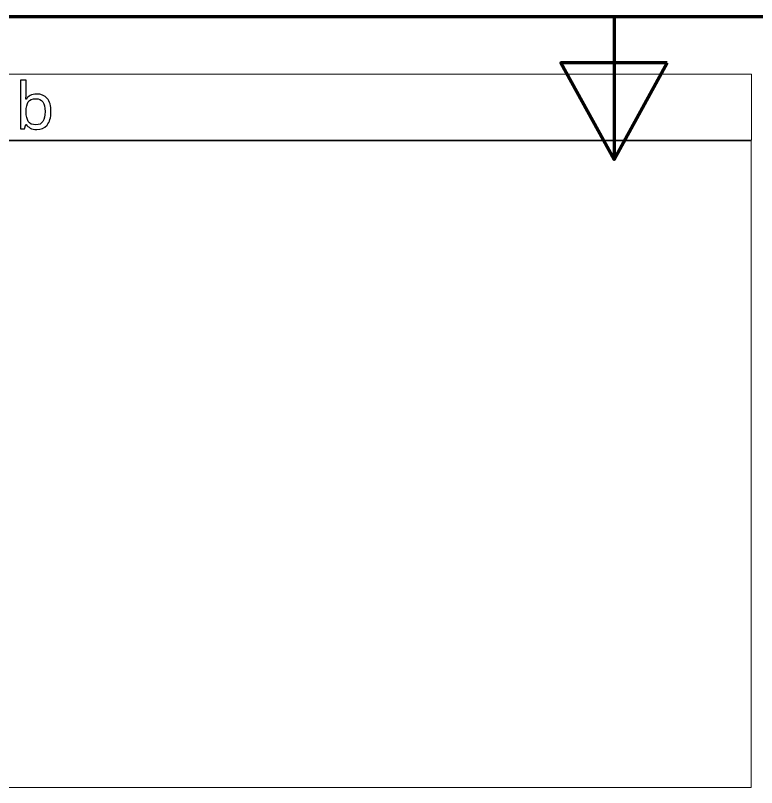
# Model space of a CAD drawing. Header units: inches. Extents: x -6.7 to 20.3, y -5.6 to 12.6.
# Drawn here: x -3.68 to -1.11, y 3.816 to 6.495 of the extents above; entities that cross this region are included whole.
import ezdxf
from ezdxf.lldxf.tags import DXFTag

# ---------------------------------------------------------------- set-up
doc = ezdxf.new("R2010")
doc.units = ezdxf.units.IN
doc.header["$MEASUREMENT"] = 0
doc.layers.add('Layer 1', color=7, linetype='Continuous')
tags = doc.linetypes.add('New Line4', pattern=[1.5, 1, -0.5]).pattern_tags.tags
tags[6:7] = [DXFTag(74, 4), DXFTag(75, 0), DXFTag(340, '0'), DXFTag(46, 1.0), DXFTag(50, 0.0), DXFTag(44, 0.0), DXFTag(45, 0.0)]
tags[4:5] = [DXFTag(74, 4), DXFTag(75, 0), DXFTag(340, '0'), DXFTag(46, 1.0), DXFTag(50, 0.0), DXFTag(44, 0.0), DXFTag(45, 0.0)]

msp = doc.modelspace()

# ---------------------------------------------------------------- linework, layer by layer
at = {"layer": 'Layer 1', "color": 114, "linetype": 'New Line4', "lineweight": 18}
msp.add_lwpolyline([(-4.5128, 6.0625), (-1.1273, 6.0625), (-1.1273, 6.2918), (-4.5128, 6.2918), (-4.5128, 6.0625)], close=True, dxfattribs=at)
at = {"layer": 'Layer 1', "color": 250, "lineweight": 18}
msp.add_lwpolyline([(-4.5146, 3.8157), (-1.1287, 3.8157), (-1.1287, 6.0598), (-4.5146, 6.0598), (-4.5146, 3.8157)], close=True, dxfattribs=at)
at = {"layer": 'Layer 1', "color": 142, "lineweight": 211}
msp.add_open_spline([(-5.0006, 6.4912), (-5.0006, 6.4912), (-0.1111, 6.4912), (-0.1111, 6.4912)], degree=3, dxfattribs=at)
at = {"layer": 'Layer 1', "color": 142, "lineweight": 140}
msp.add_open_spline([(-1.6039, 6.4953), (-1.6039, 6.4953), (-1.6039, 5.9955), (-1.6039, 5.9955)], degree=3, dxfattribs=at)
msp.add_open_spline([(-1.4195, 6.3308), (-1.4195, 6.3308), (-1.6039, 5.9955), (-1.6039, 5.9955), (-1.6039, 5.9955), (-1.7883, 6.3308), (-1.7883, 6.3308), (-1.7883, 6.3308), (-1.4195, 6.3308), (-1.4195, 6.3308)], degree=3, knots=[0, 0, 0, 0, 0.333333, 0.333333, 0.333333, 0.666667, 0.666667, 0.666667, 1, 1, 1, 1], dxfattribs=at)
at = {"layer": 'Layer 1', "color": 250}
for points, knots in [([(-3.6431, 6.2294), (-3.6431, 6.2243), (-3.6432, 6.2196), (-3.6435, 6.2153), (-3.6437, 6.2109), (-3.644, 6.2074), (-3.6442, 6.2049), (-3.6442, 6.2049), (-3.6431, 6.2049), (-3.6431, 6.2049), (-3.6397, 6.21), (-3.6351, 6.2142), (-3.6291, 6.2176), (-3.6232, 6.221), (-3.6156, 6.2227), (-3.6062, 6.2227), (-3.5914, 6.2227), (-3.5795, 6.2176), (-3.5706, 6.2073), (-3.5616, 6.197), (-3.5571, 6.1816), (-3.5571, 6.1612), (-3.5571, 6.1407), (-3.5617, 6.1253), (-3.5707, 6.1149), (-3.5797, 6.1046), (-3.5916, 6.0994), (-3.6062, 6.0994), (-3.6156, 6.0994), (-3.6232, 6.1011), (-3.6291, 6.1045), (-3.6351, 6.1079), (-3.6397, 6.112), (-3.6431, 6.1167), (-3.6431, 6.1167), (-3.6447, 6.1167), (-3.6447, 6.1167), (-3.6447, 6.1167), (-3.6487, 6.1016), (-3.6487, 6.1016), (-3.6487, 6.1016), (-3.6627, 6.1016), (-3.6627, 6.1016), (-3.6627, 6.1016), (-3.6627, 6.2705), (-3.6627, 6.2705), (-3.6627, 6.2705), (-3.6431, 6.2705), (-3.6431, 6.2705), (-3.6431, 6.2705), (-3.6431, 6.2294), (-3.6431, 6.2294)], [0, 0, 0, 0, 0.058824, 0.058824, 0.058824, 0.117647, 0.117647, 0.117647, 0.176471, 0.176471, 0.176471, 0.235294, 0.235294, 0.235294, 0.294118, 0.294118, 0.294118, 0.352941, 0.352941, 0.352941, 0.411765, 0.411765, 0.411765, 0.470588, 0.470588, 0.470588, 0.529412, 0.529412, 0.529412, 0.588235, 0.588235, 0.588235, 0.647059, 0.647059, 0.647059, 0.705882, 0.705882, 0.705882, 0.764706, 0.764706, 0.764706, 0.823529, 0.823529, 0.823529, 0.882353, 0.882353, 0.882353, 0.941176, 0.941176, 0.941176, 1, 1, 1, 1]), ([(-3.6096, 6.2065), (-3.6222, 6.2065), (-3.6309, 6.2029), (-3.6358, 6.1956), (-3.6407, 6.1883), (-3.6431, 6.1771), (-3.6431, 6.1618), (-3.6431, 6.1618), (-3.6431, 6.1609), (-3.6431, 6.1609), (-3.6431, 6.1463), (-3.6407, 6.135), (-3.6359, 6.1273), (-3.6311, 6.1195), (-3.6222, 6.1156), (-3.6091, 6.1156), (-3.5985, 6.1156), (-3.5905, 6.1195), (-3.5853, 6.1274), (-3.58, 6.1352), (-3.5774, 6.1466), (-3.5774, 6.1614), (-3.5774, 6.1914), (-3.5881, 6.2065), (-3.6096, 6.2065)], [0, 0, 0, 0, 0.125, 0.125, 0.125, 0.25, 0.25, 0.25, 0.375, 0.375, 0.375, 0.5, 0.5, 0.5, 0.625, 0.625, 0.625, 0.75, 0.75, 0.75, 0.875, 0.875, 0.875, 1, 1, 1, 1])]:
    msp.add_open_spline(points, degree=3, knots=knots, dxfattribs=at)

doc.saveas('drawing.dxf')
